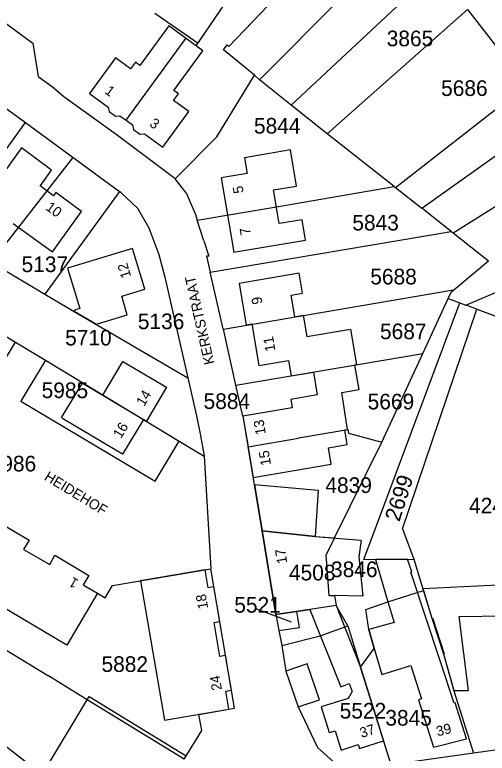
# Model space of a CAD drawing. Extents: x 191922 to 199923, y 328959 to 333350.
# Drawn here: x 196446.4 to 196527.9, y 331055.2 to 331182.7 of the extents above; entities that cross this region are included whole.
import ezdxf

# ---------------------------------------------------------------- set-up
doc = ezdxf.new("R2010")
doc.units = 0
for name, color, linetype in [('bouwvlak', 7, 'Continuous'), ('enkelbestemming', 7, 'Continuous'), ('Level 6', 7, 'Continuous'), ('maatvoering - maximum aantal wooneenheden', 7, 'Continuous'), ('Maatvoering_symbolen', 7, 'Continuous'), ('recreatiewoning', 7, 'Continuous')]:
    doc.layers.add(name, color=color, linetype=linetype)

msp = doc.modelspace()

# ---------------------------------------------------------------- linework, layer by layer
at = {"layer": 'bouwvlak'}
msp.add_line((196488.12, 331080.12), (196494.08, 331077.89), dxfattribs=at)
at = {"layer": 'Level 6'}
for p, q in [((196483.35, 331177.21), (196505.49, 331200.49)), ((196423.85, 331196.65), (196449.47, 331177.76)), ((196488.64, 331171.48), (196514.42, 331197.37)), ((196494.07, 331167.06), (196518.68, 331190.06)), ((196500.3, 331162.15), (196524.51, 331183.6)), ((196449.47, 331177.76), (196450.39, 331172.03)), ((196482.4, 331176.63), (196483.01, 331177.51)), ((196483.01, 331177.51), (196483.35, 331177.21)), ((196487.75, 331172.24), (196482.4, 331176.63)), ((196435.32, 331173.47), (196447.96, 331164.27)), ((196481.23, 331161.59), (196487.75, 331172.24)), ((196488.64, 331171.48), (196487.75, 331172.24)), ((196450.39, 331172.03), (196452.9, 331170.26)), ((196494.07, 331167.06), (196488.64, 331171.48)), ((196452.9, 331170.26), (196454.86, 331168.59)), ((196512.1, 331152.86), (196534.64, 331170.51)), ((196454.86, 331168.59), (196463.89, 331162.06)), ((196500.3, 331162.15), (196494.07, 331167.06)), ((196516.65, 331149.28), (196540.42, 331166.24)), ((196434.21, 331144.85), (196448.23, 331164.07)), ((196447.96, 331164.27), (196448.23, 331164.07)), ((196448.23, 331164.07), (196456.44, 331158.04)), ((196463.89, 331162.06), (196473.79, 331154.65)), ((196511.84, 331153.07), (196500.3, 331162.15)), ((196474.03, 331154.34), (196481.23, 331161.59)), ((196522.04, 331145.04), (196545.33, 331159.61)), ((196442.32, 331140.01), (196456.44, 331158.04)), ((196456.44, 331158.04), (196464.43, 331152.17)), ((196473.79, 331154.65), (196474.03, 331154.34)), ((196475.94, 331151.94), (196474.03, 331154.34)), ((196491.54, 331149.54), (196511.84, 331153.07)), ((196511.84, 331153.07), (196512.1, 331152.86)), ((196464.43, 331152.17), (196451.56, 331134.48)), ((196464.74, 331151.94), (196464.43, 331152.17)), ((196464.74, 331151.94), (196467.57, 331149.33)), ((196475.94, 331151.94), (196477.56, 331148.21)), ((196512.1, 331152.86), (196516.65, 331149.28)), ((196467.57, 331149.33), (196469.53, 331145.9)), ((196477.87, 331147.25), (196491.54, 331149.54)), ((196521.7, 331145.3), (196516.65, 331149.28)), ((196477.56, 331148.21), (196477.87, 331147.25)), ((196479.03, 331143.66), (196477.87, 331147.25)), ((196469.53, 331145.9), (196471.24, 331141.3)), ((196480.09, 331138.26), (196521.7, 331145.3)), ((196521.7, 331145.3), (196522.04, 331145.04)), ((196522.04, 331145.04), (196528.17, 331140.21)), ((196524.23, 331132.58), (196553.37, 331145.05)), ((196479.03, 331143.66), (196479.85, 331141.01)), ((196471.24, 331141.3), (196472.28, 331137.42)), ((196479.85, 331141.01), (196479.46, 331140.99)), ((196479.46, 331140.99), (196480.09, 331138.26)), ((196522.16, 331135.22), (196528.17, 331140.21)), ((196444.82, 331138.51), (196451.56, 331134.48)), ((196482.36, 331128.48), (196480.09, 331138.26)), ((196472.28, 331137.42), (196476.27, 331120.01)), ((196482.38, 331128.41), (196521.75, 331135.15)), ((196521.68, 331134.82), (196522.16, 331135.22)), ((196521.75, 331135.15), (196522.16, 331135.22)), ((196451.56, 331134.48), (196456.6, 331131.47)), ((196521.18, 331133.72), (196521.68, 331134.82)), ((196506.63, 331088.67), (196523.21, 331132.97)), ((196516.82, 331124.21), (196521.18, 331133.72)), ((196521.18, 331133.72), (196523.21, 331132.97)), ((196523.21, 331132.97), (196524.23, 331132.58)), ((196526.15, 331131.87), (196524.23, 331132.58)), ((196456.6, 331131.47), (196476.27, 331120.01)), ((196513.29, 331093.96), (196526.15, 331131.87)), ((196526.15, 331131.87), (196536.06, 331128.19)), ((196439.47, 331130.36), (196446.51, 331126.18)), ((196482.36, 331128.48), (196482.38, 331128.41)), ((196484.55, 331118.75), (196482.38, 331128.41)), ((196444.4, 331122.73), (196446.51, 331126.18)), ((196446.51, 331126.18), (196451.68, 331123.06)), ((196484.55, 331118.75), (196516.82, 331124.21)), ((196509.73, 331108.94), (196516.82, 331124.21)), ((196451.68, 331123.06), (196474.75, 331109.1)), ((196485.76, 331113.41), (196484.55, 331118.75)), ((196485.76, 331113.41), (196486.65, 331108.12)), ((196474.75, 331109.1), (196479.06, 331106.49)), ((196501.56, 331092.37), (196509.73, 331108.94)), ((196479.06, 331106.49), (196480.22, 331087.04)), ((196491.41, 331079.14), (196489.09, 331093.62)), ((196513.29, 331093.96), (196515.28, 331088.73)), ((196501.56, 331092.37), (196500.07, 331089.35)), ((196506.63, 331088.67), (196515.28, 331088.73)), ((196503.89, 331077.23), (196501.84, 331080.74)), ((196503.89, 331077.23), (196506.08, 331070.06)), ((196511.33, 331053.22), (196506.08, 331070.06)), ((196536.33, 331056.75), (196525.54, 331055.23)), ((196525.54, 331055.23), (196511.33, 331053.22))]:
    msp.add_line(p, q, dxfattribs=at)
for points in [[(196451.68, 331123.06), (196447.43, 331116), (196470.58, 331102.19), (196474.75, 331109.1)], [(196476.27, 331120.01), (196477.74, 331113.44), (196478.45, 331110.06), (196479.06, 331106.49)], [(196486.65, 331108.12), (196495.35, 331109.59), (196495.34, 331109.67), (196503.86, 331111.11), (196503.99, 331110.49), (196509.73, 331108.94)], [(196489.09, 331093.62), (196487.75, 331101.58), (196486.65, 331108.12)], [(196435.53, 331091.11), (196438.38, 331095.94), (196442, 331093.84), (196442.96, 331095.47), (196448.84, 331092.02), (196447.88, 331090.37), (196452.41, 331087.78), (196453.3, 331089.39), (196459.17, 331085.92), (196458.2, 331084.29), (196460.62, 331082.86), (196461.99, 331082.05), (196463.24, 331084.17), (196480.22, 331087.04)], [(196489.09, 331093.62), (196498.24, 331092.64), (196501.56, 331092.37)], [(196500.07, 331089.35), (196500.11, 331088.74), (196500.57, 331082.46), (196501.57, 331082.44), (196501.84, 331080.74)], [(196515.28, 331088.73), (196516.83, 331083.57), (196516.92, 331083.29)], [(196475.61, 331054.21), (196478.65, 331059.15), (196478.17, 331061.92), (196484.32, 331062.98), (196480.22, 331087.04)], [(196475.61, 331054.21), (196458.86, 331064.46), (196452.21, 331068.6), (196452.17, 331068.54), (196429.31, 331082.45), (196430.46, 331083.95)], [(196506.08, 331070.06), (196508.42, 331073.27), (196507.51, 331076.55), (196506.98, 331080.05), (196510.8, 331081.33), (196516.92, 331083.29)], [(196516.92, 331083.29), (196518.38, 331078.56), (196520.38, 331072.36), (196522.19, 331065.99), (196525.54, 331055.23)], [(196501.84, 331080.74), (196497.33, 331080.04), (196491.41, 331079.14)], [(196491.41, 331079.14), (196491.96, 331076.42), (196492.46, 331073.82)], [(196492.46, 331073.82), (196499.1, 331075.5), (196503.89, 331077.23)], [(196492.46, 331073.82), (196493.18, 331069.38), (196495.29, 331063.2), (196498.65, 331056.2), (196503.46, 331051.87)], [(196435.28, 331063.87), (196451.1, 331051.53), (196465.75, 331041.48), (196466.88, 331043.86), (196489.9, 331033.26)]]:
    msp.add_lwpolyline(points, dxfattribs=at)
at = {"layer": 'recreatiewoning'}
for p, q in [((196477.69, 331177.31), (196484.19, 331186.93)), ((196524.51, 331183.6), (196534.64, 331170.51)), ((196470.57, 331182.99), (196478, 331177.77)), ((196472.96, 331180.77), (196467.96, 331173.92)), ((196478.84, 331176.47), (196472.96, 331180.77)), ((196465.58, 331164.47), (196475.91, 331178.61)), ((196473.83, 331169.62), (196478.84, 331176.47)), ((196463.77, 331175.24), (196459.26, 331169.1)), ((196466.35, 331173.36), (196463.77, 331175.24)), ((196467.18, 331174.5), (196466.35, 331173.36)), ((196467.96, 331173.92), (196467.18, 331174.5)), ((196474.61, 331169.05), (196473.83, 331169.62)), ((196459.26, 331169.1), (196462.46, 331166.76)), ((196473.78, 331167.91), (196474.61, 331169.05)), ((196476.39, 331166.01), (196473.78, 331167.91)), ((196462.46, 331166.76), (196462.64, 331165.99)), ((196462.64, 331165.99), (196463.74, 331165.19)), ((196471.9, 331159.84), (196476.39, 331166.01)), ((196463.74, 331165.19), (196464.52, 331165.24)), ((196464.52, 331165.24), (196465.58, 331164.47)), ((196465.58, 331164.47), (196466.68, 331163.66)), ((196466.68, 331163.66), (196466.86, 331162.9)), ((196466.86, 331162.9), (196467.96, 331162.09)), ((196467.96, 331162.09), (196468.75, 331162.15)), ((196468.75, 331162.15), (196471.9, 331159.84)), ((196447.51, 331159.7), (196440.6, 331150.06)), ((196452.7, 331155.87), (196447.51, 331159.7)), ((196493.96, 331159.35), (196486.05, 331158.02)), ((196495.01, 331153.11), (196493.96, 331159.35)), ((196486.05, 331158.02), (196486.51, 331155.31)), ((196451.13, 331153.7), (196452.7, 331155.87)), ((196486.51, 331155.31), (196482.01, 331154.55)), ((196482.01, 331154.55), (196484.18, 331141.72)), ((196450.73, 331153.13), (196451.13, 331153.7)), ((196453.03, 331151.42), (196450.73, 331153.13)), ((196491.05, 331152.45), (196495.01, 331153.11)), ((196453.44, 331151.99), (196453.03, 331151.42)), ((196457.88, 331148.72), (196453.44, 331151.99)), ((196492.03, 331146.63), (196491.05, 331152.45)), ((196452.9, 331141.78), (196457.88, 331148.72)), ((196446.09, 331146.67), (196452.9, 331141.78)), ((196495.98, 331147.29), (196492.03, 331146.63)), ((196496.57, 331143.8), (196495.98, 331147.29)), ((196484.15, 331141.72), (196496.57, 331143.8)), ((196466.7, 331142.33), (196455.47, 331138.93)), ((196468.83, 331135.3), (196466.7, 331142.33)), ((196455.47, 331138.93), (196457.57, 331132)), ((196495.48, 331138.07), (196485.09, 331136.31)), ((196496.04, 331134.63), (196495.48, 331138.07)), ((196464.82, 331134.09), (196468.83, 331135.3)), ((196485.09, 331136.31), (196486.31, 331129.14)), ((196465.79, 331130.87), (196464.82, 331134.09)), ((196494.07, 331134.3), (196496.04, 331134.63)), ((196494.7, 331130.56), (196494.07, 331134.3)), ((196456.79, 331131.77), (196456.64, 331131.52)), ((196456.64, 331131.52), (196460.49, 331129.27)), ((196457.57, 331132), (196456.79, 331131.77)), ((196460.49, 331129.27), (196465.79, 331130.87)), ((196486.31, 331129.14), (196487.31, 331129.31)), ((196461.56, 331117), (196465.04, 331122.86)), ((196465.04, 331122.86), (196472.58, 331118.38)), ((196505.81, 331118.02), (196505.1, 331122.23)), ((196497.92, 331121.02), (196498.59, 331117.08)), ((196454.46, 331113.17), (196458.03, 331119.09)), ((196458.03, 331119.09), (196461.56, 331117)), ((196472.58, 331118.38), (196469.1, 331112.52)), ((196502.81, 331117.51), (196505.81, 331118.02)), ((196503.83, 331111.1), (196502.81, 331117.51)), ((196461.56, 331117), (196468.61, 331112.81)), ((196498.59, 331117.08), (196494, 331116.3)), ((196494, 331116.3), (196494.25, 331114.84)), ((196494.25, 331114.84), (196485.76, 331113.41)), ((196464.99, 331106.82), (196454.47, 331113.06)), ((196468.61, 331112.81), (196464.99, 331106.82)), ((196469.1, 331112.52), (196468.61, 331112.81)), ((196485.76, 331113.41), (196487.54, 331102.84)), ((196503.32, 331111.02), (196503.83, 331111.1)), ((196503.74, 331108.5), (196503.32, 331111.02)), ((196500.52, 331107.96), (196503.74, 331108.5)), ((196501, 331105.1), (196500.52, 331107.96)), ((196487.54, 331102.84), (196501, 331105.1)), ((196487.75, 331101.58), (196489.09, 331093.62)), ((196487.75, 331101.58), (196498.75, 331100.6)), ((196498.75, 331100.6), (196498.24, 331092.64)), ((196442.96, 331095.47), (196448.84, 331092.02)), ((196489.09, 331093.62), (196491.41, 331079.14)), ((196498.24, 331092.64), (196489.09, 331093.62)), ((196448.84, 331092.02), (196447.88, 331090.37)), ((196498.24, 331092.64), (196506.14, 331092)), ((196506.14, 331092), (196505.77, 331089.12)), ((196447.88, 331090.37), (196452.41, 331087.78)), ((196452.41, 331087.78), (196453.3, 331089.39)), ((196453.3, 331089.39), (196459.17, 331085.92)), ((196505.77, 331089.12), (196506.46, 331082.31)), ((196514.14, 331088.72), (196508.62, 331088.68)), ((196508.62, 331088.68), (196510.8, 331081.33)), ((196514.89, 331086.53), (196514.14, 331088.72)), ((196479.24, 331086.87), (196468.08, 331084.99)), ((196479.77, 331083.77), (196479.24, 331086.87)), ((196455.33, 331073.89), (196434.3, 331086.29)), ((196459.17, 331085.92), (196458.2, 331084.29)), ((196514.76, 331086.49), (196514.89, 331086.53)), ((196522.25, 331063.85), (196514.76, 331086.49)), ((196458.2, 331084.29), (196460.62, 331082.86)), ((196468.08, 331084.99), (196472.23, 331060.91)), ((196531.02, 331084.28), (196516.83, 331083.57)), ((196460.62, 331082.86), (196455.33, 331073.89)), ((196480.74, 331083.94), (196479.77, 331083.77)), ((196481.78, 331077.93), (196480.74, 331083.94)), ((196516.83, 331083.57), (196518.38, 331078.56)), ((196501.57, 331082.44), (196501.84, 331080.74)), ((196506.46, 331082.31), (196501.57, 331082.44)), ((196501.84, 331080.74), (196506.08, 331070.06)), ((196510.8, 331081.33), (196511.89, 331077.79)), ((196491.41, 331079.14), (196497.29, 331080.03)), ((196491.41, 331079.14), (196491.96, 331076.42)), ((196495.5, 331076.92), (196495.04, 331079.69)), ((196497.29, 331080.03), (196502.63, 331066.68)), ((196480.79, 331077.77), (196481.78, 331077.93)), ((196481.79, 331071.93), (196480.79, 331077.77)), ((196511.89, 331077.79), (196507.51, 331076.55)), ((196518.38, 331078.56), (196518.51, 331078.59)), ((196518.51, 331078.59), (196520.5, 331072.39)), ((196523.06, 331078.82), (196530.98, 331078.96)), ((196524.68, 331066.04), (196523.06, 331078.82)), ((196491.96, 331076.42), (196495.5, 331076.92)), ((196507.51, 331076.55), (196508.42, 331073.27)), ((196508.42, 331073.27), (196509.71, 331068.8)), ((196482.77, 331072.1), (196481.79, 331071.93)), ((196483.78, 331066.1), (196482.77, 331072.1)), ((196520.5, 331072.39), (196520.38, 331072.36)), ((196520.38, 331072.36), (196522.17, 331066.07)), ((196496.86, 331070.64), (196493.18, 331069.38)), ((196498.98, 331064.46), (196496.86, 331070.64)), ((196509.71, 331068.8), (196514.72, 331070.39)), ((196514.72, 331070.39), (196516.56, 331064.59)), ((196493.18, 331069.38), (196495.29, 331063.2)), ((196506.08, 331070.06), (196510.05, 331057.37)), ((196502.63, 331066.68), (196504.12, 331067.28)), ((196504.12, 331067.28), (196504.6, 331065.9)), ((196451.1, 331051.53), (196459.22, 331065.03)), ((196459.22, 331065.03), (196475.96, 331054.78)), ((196482.81, 331065.94), (196483.78, 331066.1)), ((196483.35, 331062.81), (196482.81, 331065.94)), ((196504.6, 331065.9), (196503.95, 331064.66)), ((196522.17, 331066.07), (196524.68, 331066.04)), ((196495.29, 331063.2), (196498.98, 331064.46)), ((196503.95, 331064.66), (196499.26, 331063.21)), ((196516.56, 331064.59), (196516.05, 331064.43)), ((196516.05, 331064.43), (196518.64, 331056.27)), ((196522.38, 331063.89), (196522.25, 331063.85)), ((196524.35, 331057.71), (196522.38, 331063.89)), ((196472.23, 331060.91), (196483.35, 331062.81)), ((196499.26, 331063.21), (196500.62, 331058.8)), ((196500.62, 331058.8), (196501.67, 331059.1)), ((196501.67, 331059.1), (196502.7, 331055.75)), ((196505.86, 331056.02), (196510.05, 331057.37)), ((196518.64, 331056.27), (196524.35, 331057.71)), ((196502.7, 331055.75), (196505.65, 331056.7)), ((196505.65, 331056.7), (196505.86, 331056.02))]:
    msp.add_line(p, q, dxfattribs=at)
for points in [[(196494.7, 331130.56), (196496.15, 331130.81), (196496.77, 331127.13), (196504.35, 331128.42), (196505.39, 331122.28), (196505.1, 331122.23)], [(196486.31, 331129.14), (196487.31, 331129.31), (196487.31, 331129.31)], [(196487.31, 331129.31), (196488.51, 331122.17), (196493.61, 331123.03), (196494.06, 331120.37), (196497.92, 331121.02)]]:
    msp.add_lwpolyline(points, dxfattribs=at)

# ---------------------------------------------------------------- texts
at = {"layer": 'enkelbestemming'}
for s, p in [('3865', (196510.58, 331177.25)), ('5686', (196519.97, 331168.67)), ('5844', (196487.66, 331162.17)), ('5843', (196504.64, 331145.45)), ('5137', (196447.54, 331138.27)), ('5688', (196507.74, 331136.14)), ('5136', (196467.61, 331128.42)), ('5687', (196509.42, 331126.69)), ('5710', (196455.06, 331125.6)), ('5985', (196451, 331116.52)), ('5884', (196478.96, 331114.64)), ('5669', (196507.29, 331114.57)), ('5986', (196442.03, 331103.86)), ('4839', (196499.99, 331100.14)), ('4245', (196524.79, 331096.61)), ('3846', (196500.97, 331085.62)), ('4508', (196493.7, 331085.05)), ('5521', (196484.26, 331079.48)), ('5882', (196461.34, 331069.25)), ('5522', (196502.46, 331061.2)), ('3845', (196510.34, 331059.98))]:
    msp.add_text(s, height=2.7, dxfattribs=at).set_placement(p)
msp.add_text('2699', height=2.7, rotation=72.2575, dxfattribs=at).set_placement((196512.76, 331095.06))
at = {"layer": 'maatvoering - maximum aantal wooneenheden'}
for s, rotation, p in [('1', 323.7492, (196461.77, 331169.24)), ('3', 323.7492, (196469.49, 331163.59)), ('5', 99.5565, (196485.9, 331151.99)), ('10', 323.5889, (196451.56, 331149.15)), ('7', 99.5565, (196487.11, 331144.79)), ('12', 106.8035, (196466.48, 331137.52)), ('9', 99.6226, (196489.13, 331132.84)), ('11', 99.5565, (196491.38, 331124.71)), ('14', 59.3018, (196468.7, 331114.98)), ('16', 58.9183, (196464.7, 331109.42)), ('13', 99.5, (196489.72, 331110.33)), ('15', 99.5, (196490.62, 331105.02)), ('17', 99.0948, (196493.42, 331088.06)), ('1', 149.4589, (196457.52, 331085.04)), ('18', 99.7357, (196479.76, 331080.24)), ('24', 99.5, (196482.14, 331066.2)), ('37', 17.9456, (196506.26, 331057.83)), ('39', 14.078, (196519.37, 331058.11))]:
    msp.add_text(s, height=1.75, rotation=rotation, dxfattribs=at).set_placement(p)
at = {"layer": 'Maatvoering_symbolen'}
for s, rotation, p in [('KERKSTRAAT', 102.7153, (196480.85, 331122.52)), ('HEIDEHOF', 328.6628, (196451.32, 331102.5))]:
    msp.add_text(s, height=1.75, rotation=rotation, dxfattribs=at).set_placement(p)

doc.saveas('drawing.dxf')
